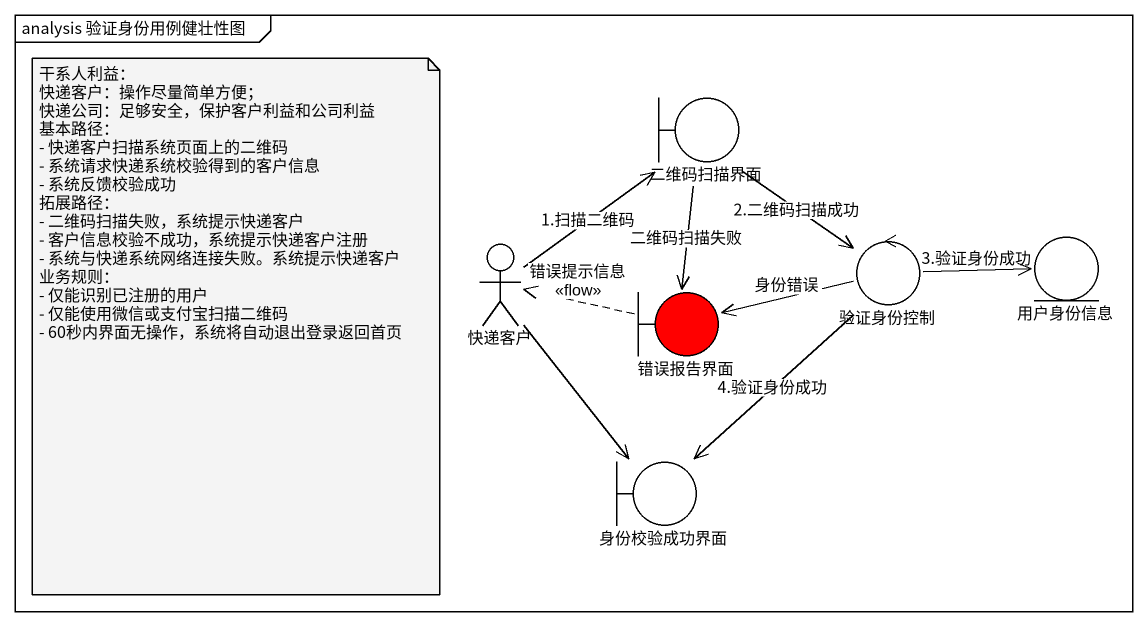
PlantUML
@startuml
mainframe analysis 验证身份用例健壮性图
boundary 二维码扫描界面
actor 快递客户
control 验证身份控制
entity 用户身份信息
boundary 错误报告界面 #FF0000
boundary 身份校验成功界面
二维码扫描界面 --> 验证身份控制 : 2.二维码扫描成功
二维码扫描界面 --> 错误报告界面 : 二维码扫描失败
快递客户 -up-> 二维码扫描界面 : 1.扫描二维码
快递客户 --> 身份校验成功界面
验证身份控制 -right-> 用户身份信息 : 3.验证身份成功
验证身份控制 -left-> 错误报告界面 : 身份错误
验证身份控制 --> 身份校验成功界面 : 4.验证身份成功
错误报告界面 .left.> 快递客户 : 错误提示信息\n<<flow>>
note as N1
  干系人利益：
  快递客户：操作尽量简单方便；
  快递公司：足够安全，保护客户利益和公司利益
  基本路径：
  - 快递客户扫描系统页面上的二维码
  - 系统请求快递系统校验得到的客户信息
  - 系统反馈校验成功
  拓展路径：
  - 二维码扫描失败，系统提示快递客户
  - 客户信息校验不成功，系统提示快递客户注册
  - 系统与快递系统网络连接失败。系统提示快递客户
  业务规则：
  - 仅能识别已注册的用户
  - 仅能使用微信或支付宝扫描二维码
  - 60秒内界面无操作，系统将自动退出登录返回首页
end note
@enduml
